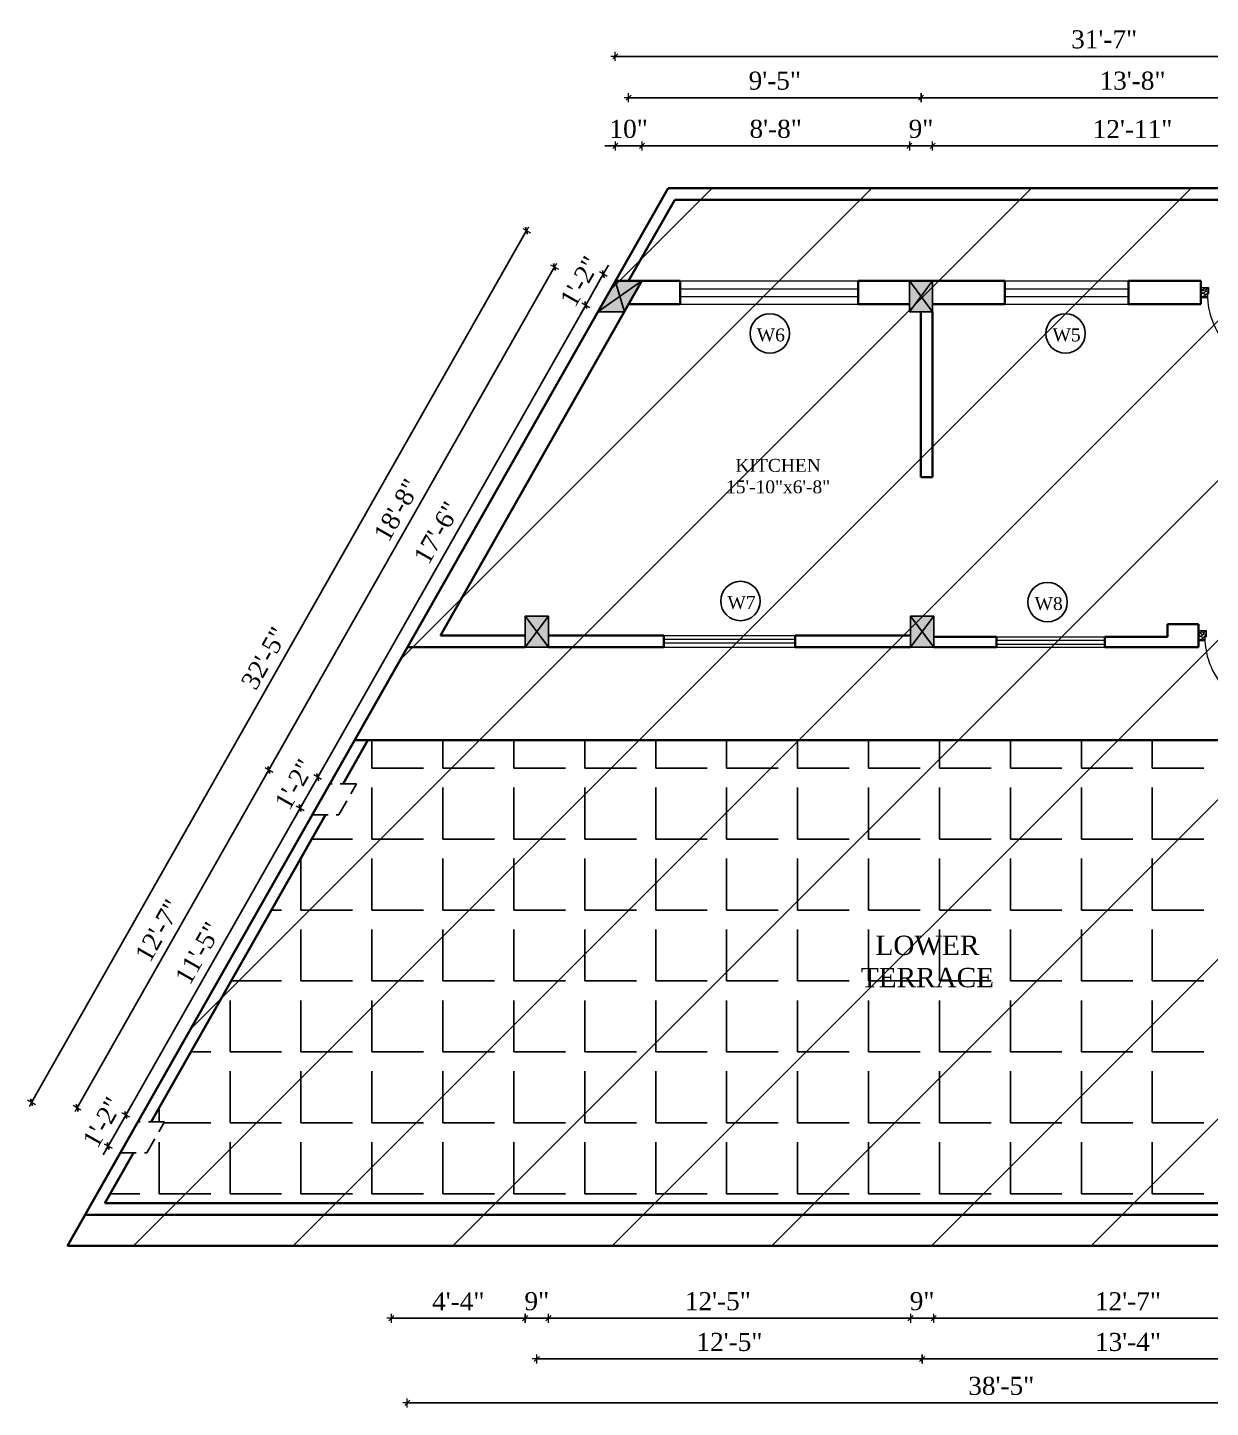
# Model space of a CAD drawing. Header units: inches. Extents: x 4069 to 291496, y -47643 to 12535.
# Drawn here: x 91166 to 91625, y 1727 to 2262 of the extents above; entities that cross this region are included whole.
import ezdxf

# ---------------------------------------------------------------- set-up
doc = ezdxf.new("R2010")
doc.units = ezdxf.units.IN
doc.header["$LTSCALE"] = 5
doc.header["$MEASUREMENT"] = 0
doc.linetypes.add('HIDDEN', pattern=[0.375, 0.25, -0.125])
for name, color, linetype, lineweight in [('A-WALL', 7, 'Continuous', 9), ('Dimension', 7, 'Continuous', 18), ('DOOR', 62, 'Continuous', 0), ('Dw', 2, 'Continuous', 18)]:
    doc.layers.add(name, color=color, linetype=linetype, lineweight=lineweight)
doc.layers.add('dim line', color=7, linetype='Continuous', lineweight=15, true_color=0xfab2b2)
doc.layers.add('TEXT', color=6, linetype='Continuous')
doc.layers.add('WALL', color=7, linetype='Continuous')
doc.styles.add('ordinary', font='times.ttf')
doc.dimstyles.new('Copy of 96', dxfattribs={"dimtxt": 7, "dimasz": 4, "dimexe": 0.5, "dimexo": 0.5, "dimgap": 3, "dimtad": 1, "dimdec": 1, "dimzin": 11, "dimdsep": 46, "dimlunit": 4, "dimtxsty": 'ordinary', "dimblk": 'OBLIQUE', "dimcen": 0.09, "dimse1": 1, "dimse2": 1, "dimclrt": 6, "dimazin": 0, "dimtfac": 1, "dimtdec": 1, "dimtix": 1, "dimtmove": 2, "dimatfit": 3, "dimldrblk": 'leader', "dimfxl": 0.5, "dimfxlon": 1, "dimtolj": 1, "dimtzin": 0, "dimarcsym": 0})

# ---------------------------------------------------------------- blocks, each defined once
blk = doc.blocks.new('c2a')
at = {"color": 1, "ltscale": 5}
for p, q in [((18091.63, 4625.76), (18084.82, 4613.76)), ((18101.98, 4625.76), (18091.63, 4625.76)), ((18095.17, 4613.76), (18101.98, 4625.76)), ((18084.82, 4613.76), (18095.17, 4613.76))]:
    blk.add_line(p, q, dxfattribs=at)
blk = doc.blocks.new('A$C27B36B59')
at = {"layer": 'DOOR'}
for p, q in [((0, 4), (0, 0)), ((2.5, 4), (0, 4)), ((0, 0), (3, 0)), ((2.5, 2.5), (2.5, 4)), ((3, 2.5), (2.5, 2.5)), ((3, 0), (3, 2.5))]:
    blk.add_line(p, q, dxfattribs=at)
for centre, radius, start, end in [((-1.4, -0.54), 4.75, 22.1411, 72.838), ((1.34, 2.09), 1.64, 45.138, 144.8948), ((2.21, 0.3), 2.49, 83.3149, 152.658), ((0.13, 0.37), 2.05, 349.4875, 93.6805), ((1.96, -0.47), 2.01, 58.7447, 166.495), ((-0.06, 0.32), 1.13, 343.542, 86.947), ((2.08, -0.4), 1.17, 38.2816, 160.1519)]:
    blk.add_arc(centre, radius, start, end, dxfattribs=at)
blk = doc.blocks.new('D2')
at = {"layer": 'DOOR'}
for p, q in [((74473.95, 24047.59), (74473.95, 24018.09)), ((74473.95, 24047.59), (74475.45, 24047.59)), ((74475.45, 24047.59), (74475.45, 24018.13))]:
    blk.add_line(p, q, dxfattribs=at)
blk.add_arc((74473.95, 24047.59), 29.5, 180, 272.9146, dxfattribs=at)
at = {"layer": 'DOOR', "xscale": -1, "rotation": 180}
blk.add_blockref('A$C27B36B59', (74441.95, 24050.09), dxfattribs=at)
at = {"layer": 'DOOR', "rotation": 180}
blk.add_blockref('A$C27B36B59', (74477.95, 24050.09), dxfattribs=at)
blk = doc.blocks.new('oblique')
at = {"color": 0, "lineweight": -2}
blk.add_line((0.25, 0.25), (-0.25, -0.25), dxfattribs=at)
at = {"layer": 'dim line', "lineweight": 9}
for p, q in [((-0.4375, 0), (0.4375, 0)), ((0, 0.4375), (0, -0.4375))]:
    blk.add_line(p, q, dxfattribs=at)
blk = doc.blocks.new('*D2153')
at = {"layer": 'A-WALL', "color": 0, "lineweight": -2, "ltscale": 50, "transparency": 16777216}
blk.add_line((91672.59, 1745.92), (91512.98, 1745.92), dxfattribs=at)
at = {"layer": 'Defpoints', "color": 0, "ltscale": 50, "transparency": 16777216}
for p in [(91512.98, 2021.85), (91672.59, 2021.85), (91512.98, 1745.92)]:
    blk.add_point(p, dxfattribs=at)
at = {"layer": 'A-WALL', "color": 0, "lineweight": -2, "ltscale": 50, "transparency": 16777216, "xscale": 4, "yscale": 4, "zscale": 4, "rotation": 180}
blk.add_blockref('oblique', (91512.98, 1745.92), dxfattribs=at)
at = {"layer": 'A-WALL', "color": 0, "lineweight": -2, "ltscale": 50, "transparency": 16777216, "xscale": 4, "yscale": 4, "zscale": 4}
blk.add_blockref('oblique', (91672.59, 1745.92), dxfattribs=at)
at = {"layer": 'A-WALL', "color": 6, "ltscale": 50, "transparency": 16777216, "insert": (91592.78, 1752.48), "char_height": 7, "attachment_point": 5, "style": 'ordinary'}
blk.add_mtext('\\A1;13\'-4"', dxfattribs=at)
blk = doc.blocks.new('_OBLIQUE')
at = {"color": 0, "linetype": 'ByBlock'}
blk.add_line((-0.5, -0.5), (0.5, 0.5), dxfattribs=at)
blk = doc.blocks.new('leader')
at = {"layer": 'Dimension'}
for p, q in [((0, -4.33), (0, 4.33)), ((-4.42, 0), (4.42, 0))]:
    blk.add_line(p, q, dxfattribs=at)
blk = doc.blocks.new('*D2154')
at = {"layer": 'A-WALL', "color": 0, "lineweight": -2, "ltscale": 50, "transparency": 16777216}
blk.add_line((91512.98, 1745.92), (91363.63, 1745.92), dxfattribs=at)
at = {"layer": 'Defpoints', "color": 0, "ltscale": 50, "transparency": 16777216}
for p in [(91363.63, 2021.85), (91512.98, 2021.85), (91363.63, 1745.92)]:
    blk.add_point(p, dxfattribs=at)
at = {"layer": 'A-WALL', "color": 0, "lineweight": -2, "ltscale": 50, "transparency": 16777216, "xscale": 4, "yscale": 4, "zscale": 4, "rotation": 180}
blk.add_blockref('oblique', (91363.63, 1745.92), dxfattribs=at)
at = {"layer": 'A-WALL', "color": 0, "lineweight": -2, "ltscale": 50, "transparency": 16777216, "xscale": 4, "yscale": 4, "zscale": 4}
blk.add_blockref('oblique', (91512.98, 1745.92), dxfattribs=at)
at = {"layer": 'A-WALL', "color": 6, "ltscale": 50, "transparency": 16777216, "insert": (91438.3, 1752.48), "char_height": 7, "attachment_point": 5, "style": 'ordinary'}
blk.add_mtext('\\A1;12\'-5"', dxfattribs=at)
blk = doc.blocks.new('*D2155')
at = {"layer": 'A-WALL', "color": 0, "lineweight": -2, "ltscale": 50, "transparency": 16777216}
blk.add_line((91773.92, 1728.89), (91313.42, 1728.89), dxfattribs=at)
at = {"layer": 'Defpoints', "color": 0, "ltscale": 50, "transparency": 16777216}
for p in [(91313.42, 2021.85), (91773.92, 2021.85), (91313.42, 1728.89)]:
    blk.add_point(p, dxfattribs=at)
at = {"layer": 'A-WALL', "color": 0, "lineweight": -2, "ltscale": 50, "transparency": 16777216, "xscale": 4, "yscale": 4, "zscale": 4, "rotation": 180}
blk.add_blockref('oblique', (91313.42, 1728.89), dxfattribs=at)
at = {"layer": 'A-WALL', "color": 0, "lineweight": -2, "ltscale": 50, "transparency": 16777216, "xscale": 4, "yscale": 4, "zscale": 4}
blk.add_blockref('oblique', (91773.92, 1728.89), dxfattribs=at)
at = {"layer": 'A-WALL', "color": 6, "ltscale": 50, "transparency": 16777216, "insert": (91543.67, 1735.45), "char_height": 7, "attachment_point": 5, "style": 'ordinary'}
blk.add_mtext('\\A1;38\'-5"', dxfattribs=at)
blk = doc.blocks.new('*D2156')
at = {"layer": 'A-WALL', "color": 0, "lineweight": -2, "ltscale": 50, "transparency": 16777216}
for p, q in [((91197.48, 1828.48), (91204.29, 1840.48)), ((91204.29, 1840.48), (91206.27, 1843.96)), ((91197.48, 1828.48), (91195.51, 1825.01))]:
    blk.add_line(p, q, dxfattribs=at)
at = {"layer": 'Defpoints', "color": 0, "ltscale": 50, "transparency": 16777216}
for p in [(91204.29, 1840.48), (91208.94, 1837.85), (91202.13, 1825.85)]:
    blk.add_point(p, dxfattribs=at)
at = {"layer": 'A-WALL', "color": 0, "lineweight": -2, "ltscale": 50, "transparency": 16777216, "xscale": 4, "yscale": 4, "zscale": 4}
for p, rotation in [((91204.29, 1840.48), 240.4114854942634), ((91197.48, 1828.48), 60.41148549426335)]:
    blk.add_blockref('oblique', p, dxfattribs=dict(at, rotation=rotation))
at = {"layer": 'A-WALL', "color": 6, "ltscale": 50, "transparency": 16777216, "insert": (91195.23, 1837.69), "char_height": 7, "attachment_point": 5, "rotation": 60.4115, "style": 'ordinary'}
blk.add_mtext('\\A1;1\'-2"', dxfattribs=at)
blk = doc.blocks.new('*D2157')
at = {"layer": 'A-WALL', "color": 0, "lineweight": -2, "ltscale": 50, "transparency": 16777216}
blk.add_line((91204.29, 1840.48), (91271.86, 1959.48), dxfattribs=at)
at = {"layer": 'Defpoints', "color": 0, "ltscale": 50, "transparency": 16777216}
for p in [(91271.86, 1959.48), (91276.51, 1956.85), (91208.94, 1837.85)]:
    blk.add_point(p, dxfattribs=at)
at = {"layer": 'A-WALL', "color": 0, "lineweight": -2, "ltscale": 50, "transparency": 16777216, "xscale": 4, "yscale": 4, "zscale": 4}
for p, rotation in [((91271.86, 1959.48), 60.4114854945213), ((91204.29, 1840.48), 240.4114854945213)]:
    blk.add_blockref('oblique', p, dxfattribs=dict(at, rotation=rotation))
at = {"layer": 'A-WALL', "color": 6, "ltscale": 50, "transparency": 16777216, "insert": (91232.37, 1903.22), "char_height": 7, "attachment_point": 5, "rotation": 60.4115, "style": 'ordinary'}
blk.add_mtext('\\A1;11\'-5"', dxfattribs=at)
blk = doc.blocks.new('*D2158')
at = {"layer": 'A-WALL', "color": 0, "lineweight": -2, "ltscale": 50, "transparency": 16777216}
for p, q in [((91278.68, 1971.48), (91280.65, 1974.96)), ((91271.86, 1959.48), (91278.68, 1971.48)), ((91271.86, 1959.48), (91269.89, 1956.01))]:
    blk.add_line(p, q, dxfattribs=at)
at = {"layer": 'Defpoints', "color": 0, "ltscale": 50, "transparency": 16777216}
for p in [(91278.68, 1971.48), (91283.32, 1968.85), (91276.51, 1956.85)]:
    blk.add_point(p, dxfattribs=at)
at = {"layer": 'A-WALL', "color": 0, "lineweight": -2, "ltscale": 50, "transparency": 16777216, "xscale": 4, "yscale": 4, "zscale": 4}
for p, rotation in [((91278.68, 1971.48), 240.4114854945213), ((91271.86, 1959.48), 60.41148549452131)]:
    blk.add_blockref('oblique', p, dxfattribs=dict(at, rotation=rotation))
at = {"layer": 'A-WALL', "color": 6, "ltscale": 50, "transparency": 16777216, "insert": (91269.62, 1968.69), "char_height": 7, "attachment_point": 5, "rotation": 60.4115, "style": 'ordinary'}
blk.add_mtext('\\A1;1\'-2"', dxfattribs=at)
blk = doc.blocks.new('*D2159')
at = {"layer": 'A-WALL', "color": 0, "lineweight": -2, "ltscale": 50, "transparency": 16777216}
blk.add_line((91278.68, 1971.48), (91382.59, 2154.48), dxfattribs=at)
at = {"layer": 'Defpoints', "color": 0, "ltscale": 50, "transparency": 16777216}
for p in [(91382.59, 2154.48), (91387.23, 2151.85), (91283.32, 1968.85)]:
    blk.add_point(p, dxfattribs=at)
at = {"layer": 'A-WALL', "color": 0, "lineweight": -2, "ltscale": 50, "transparency": 16777216, "xscale": 4, "yscale": 4, "zscale": 4}
for p, rotation in [((91382.59, 2154.48), 60.4114854945213), ((91278.68, 1971.48), 240.4114854945213)]:
    blk.add_blockref('oblique', p, dxfattribs=dict(at, rotation=rotation))
at = {"layer": 'A-WALL', "color": 6, "ltscale": 50, "transparency": 16777216, "insert": (91324.92, 2066.23), "char_height": 7, "attachment_point": 5, "rotation": 60.4115, "style": 'ordinary'}
blk.add_mtext('\\A1;17\'-6"', dxfattribs=at)
blk = doc.blocks.new('*D2160')
at = {"layer": 'A-WALL', "color": 0, "lineweight": -2, "ltscale": 50, "transparency": 16777216}
for p, q in [((91382.59, 2154.48), (91389.4, 2166.48)), ((91389.4, 2166.48), (91391.38, 2169.96)), ((91382.59, 2154.48), (91380.61, 2151.01))]:
    blk.add_line(p, q, dxfattribs=at)
at = {"layer": 'Defpoints', "color": 0, "ltscale": 50, "transparency": 16777216}
for p in [(91389.4, 2166.48), (91394.05, 2163.85), (91387.23, 2151.85)]:
    blk.add_point(p, dxfattribs=at)
at = {"layer": 'A-WALL', "color": 0, "lineweight": -2, "ltscale": 50, "transparency": 16777216, "xscale": 4, "yscale": 4, "zscale": 4}
for p, rotation in [((91389.4, 2166.48), 240.4114854945213), ((91382.59, 2154.48), 60.41148549452131)]:
    blk.add_blockref('oblique', p, dxfattribs=dict(at, rotation=rotation))
at = {"layer": 'A-WALL', "color": 6, "ltscale": 50, "transparency": 16777216, "insert": (91380.34, 2163.69), "char_height": 7, "attachment_point": 5, "rotation": 60.4115, "style": 'ordinary'}
blk.add_mtext('\\A1;1\'-2"', dxfattribs=at)
blk = doc.blocks.new('*D2161')
at = {"layer": 'A-WALL', "color": 0, "lineweight": -2, "ltscale": 50, "transparency": 16777216}
blk.add_line((91370.51, 2169.28), (91259.78, 1974.28), dxfattribs=at)
at = {"layer": 'Defpoints', "color": 0, "ltscale": 50, "transparency": 16777216}
for p in [(91390.64, 2157.85), (91259.78, 1974.28), (91279.92, 1962.85)]:
    blk.add_point(p, dxfattribs=at)
at = {"layer": 'A-WALL', "color": 0, "lineweight": -2, "ltscale": 50, "transparency": 16777216, "xscale": 4, "yscale": 4, "zscale": 4}
for p, rotation in [((91370.51, 2169.28), 60.41148549426999), ((91259.78, 1974.28), 240.41148549427)]:
    blk.add_blockref('oblique', p, dxfattribs=dict(at, rotation=rotation))
at = {"layer": 'A-WALL', "color": 6, "ltscale": 50, "transparency": 16777216, "insert": (91309.44, 2075.02), "char_height": 7, "attachment_point": 5, "rotation": 60.4115, "style": 'ordinary'}
blk.add_mtext('\\A1;18\'-8"', dxfattribs=at)
blk = doc.blocks.new('*D2162')
at = {"layer": 'A-WALL', "color": 0, "lineweight": -2, "ltscale": 50, "transparency": 16777216}
blk.add_line((91259.78, 1974.28), (91185.4, 1843.28), dxfattribs=at)
at = {"layer": 'Defpoints', "color": 0, "ltscale": 50, "transparency": 16777216}
for p in [(91279.92, 1962.85), (91185.4, 1843.28), (91205.53, 1831.85)]:
    blk.add_point(p, dxfattribs=at)
at = {"layer": 'A-WALL', "color": 0, "lineweight": -2, "ltscale": 50, "transparency": 16777216, "xscale": 4, "yscale": 4, "zscale": 4}
for p, rotation in [((91259.78, 1974.28), 60.41148549452131), ((91185.4, 1843.28), 240.4114854945213)]:
    blk.add_blockref('oblique', p, dxfattribs=dict(at, rotation=rotation))
at = {"layer": 'A-WALL', "color": 6, "ltscale": 50, "transparency": 16777216, "insert": (91216.88, 1912.02), "char_height": 7, "attachment_point": 5, "rotation": 60.4115, "style": 'ordinary'}
blk.add_mtext('\\A1;12\'-7"', dxfattribs=at)
blk = doc.blocks.new('*D2163')
at = {"layer": 'A-WALL', "color": 0, "lineweight": -2, "ltscale": 50, "transparency": 16777216}
blk.add_line((91167.75, 1845.36), (91359.67, 2183.36), dxfattribs=at)
at = {"layer": 'Defpoints', "color": 0, "ltscale": 50, "transparency": 16777216}
for p in [(91359.67, 2183.36), (91394.05, 2163.85), (91202.13, 1825.85)]:
    blk.add_point(p, dxfattribs=at)
at = {"layer": 'A-WALL', "color": 0, "lineweight": -2, "ltscale": 50, "transparency": 16777216, "xscale": 4, "yscale": 4, "zscale": 4}
for p, rotation in [((91359.67, 2183.36), 60.41148549426932), ((91167.75, 1845.36), 240.4114854942693)]:
    blk.add_blockref('oblique', p, dxfattribs=dict(at, rotation=rotation))
at = {"layer": 'A-WALL', "color": 6, "ltscale": 50, "transparency": 16777216, "insert": (91258.01, 2017.6), "char_height": 7, "attachment_point": 5, "rotation": 60.4115, "style": 'ordinary'}
blk.add_mtext('\\A1;32\'-5"', dxfattribs=at)
blk = doc.blocks.new('*D2164')
at = {"layer": 'A-WALL', "color": 0, "lineweight": -2, "ltscale": 50, "transparency": 16777216}
for p, q in [((91394.05, 2216.22), (91390.05, 2216.22)), ((91394.05, 2216.22), (91404.4, 2216.22)), ((91404.4, 2216.22), (91408.4, 2216.22))]:
    blk.add_line(p, q, dxfattribs=at)
at = {"layer": 'Defpoints', "color": 0, "ltscale": 50, "transparency": 16777216}
for p in [(91404.4, 2216.22), (91394.05, 2163.85), (91404.4, 2163.85)]:
    blk.add_point(p, dxfattribs=at)
at = {"layer": 'A-WALL', "color": 0, "lineweight": -2, "ltscale": 50, "transparency": 16777216, "xscale": 4, "yscale": 4, "zscale": 4}
blk.add_blockref('oblique', (91394.05, 2216.22), dxfattribs=at)
at = {"layer": 'A-WALL', "color": 0, "lineweight": -2, "ltscale": 50, "transparency": 16777216, "xscale": 4, "yscale": 4, "zscale": 4, "rotation": 180}
blk.add_blockref('oblique', (91404.4, 2216.22), dxfattribs=at)
at = {"layer": 'A-WALL', "color": 6, "ltscale": 50, "transparency": 16777216, "insert": (91399.22, 2222.78), "char_height": 7, "attachment_point": 5, "style": 'ordinary'}
blk.add_mtext('\\A1;10"', dxfattribs=at)
blk = doc.blocks.new('*D2165')
at = {"layer": 'A-WALL', "color": 0, "lineweight": -2, "ltscale": 50, "transparency": 16777216}
blk.add_line((91404.4, 2216.22), (91508.05, 2216.22), dxfattribs=at)
at = {"layer": 'Defpoints', "color": 0, "ltscale": 50, "transparency": 16777216}
for p in [(91508.05, 2216.22), (91404.4, 2163.85), (91508.05, 2163.85)]:
    blk.add_point(p, dxfattribs=at)
at = {"layer": 'A-WALL', "color": 0, "lineweight": -2, "ltscale": 50, "transparency": 16777216, "xscale": 4, "yscale": 4, "zscale": 4}
for p, rotation in [((91404.4, 2216.22), 180.0000000000261), ((91508.05, 2216.22), 2.605510395054913e-11)]:
    blk.add_blockref('oblique', p, dxfattribs=dict(at, rotation=rotation))
at = {"layer": 'A-WALL', "color": 6, "ltscale": 50, "transparency": 16777216, "insert": (91456.22, 2222.78), "char_height": 7, "attachment_point": 5, "style": 'ordinary'}
blk.add_mtext('\\A1;8\'-8"', dxfattribs=at)
blk = doc.blocks.new('*D2166')
at = {"layer": 'A-WALL', "color": 0, "lineweight": -2, "ltscale": 50, "transparency": 16777216}
for p, q in [((91508.05, 2216.22), (91504.05, 2216.22)), ((91508.05, 2216.22), (91517.05, 2216.22)), ((91517.05, 2216.22), (91521.05, 2216.22))]:
    blk.add_line(p, q, dxfattribs=at)
at = {"layer": 'Defpoints', "color": 0, "ltscale": 50, "transparency": 16777216}
for p in [(91517.05, 2216.22), (91508.05, 2163.85), (91517.05, 2163.85)]:
    blk.add_point(p, dxfattribs=at)
at = {"layer": 'A-WALL', "color": 0, "lineweight": -2, "ltscale": 50, "transparency": 16777216, "xscale": 4, "yscale": 4, "zscale": 4}
for p, rotation in [((91508.05, 2216.22), 2.605915483400167e-11), ((91517.05, 2216.22), 180.0000000000261)]:
    blk.add_blockref('oblique', p, dxfattribs=dict(at, rotation=rotation))
at = {"layer": 'A-WALL', "color": 6, "ltscale": 50, "transparency": 16777216, "insert": (91512.55, 2222.79), "char_height": 7, "attachment_point": 5, "style": 'ordinary'}
blk.add_mtext('\\A1;9"', dxfattribs=at)
blk = doc.blocks.new('*D2167')
at = {"layer": 'A-WALL', "color": 0, "lineweight": -2, "ltscale": 50, "transparency": 16777216}
blk.add_line((91517.05, 2216.22), (91672.05, 2216.22), dxfattribs=at)
at = {"layer": 'Defpoints', "color": 0, "ltscale": 50, "transparency": 16777216}
for p in [(91672.05, 2216.22), (91517.05, 2163.85), (91672.05, 2163.85)]:
    blk.add_point(p, dxfattribs=at)
at = {"layer": 'A-WALL', "color": 0, "lineweight": -2, "ltscale": 50, "transparency": 16777216, "xscale": 4, "yscale": 4, "zscale": 4}
for p, rotation in [((91517.05, 2216.22), 180.0000000000261), ((91672.05, 2216.22), 2.605510395054913e-11)]:
    blk.add_blockref('oblique', p, dxfattribs=dict(at, rotation=rotation))
at = {"layer": 'A-WALL', "color": 6, "ltscale": 50, "transparency": 16777216, "insert": (91594.55, 2222.72), "char_height": 7, "attachment_point": 5, "style": 'ordinary'}
blk.add_mtext('\\A1;12\'-11"', dxfattribs=at)
blk = doc.blocks.new('*D2172')
at = {"layer": 'A-WALL', "color": 0, "lineweight": -2, "ltscale": 50, "transparency": 16777216}
blk.add_line((91676.55, 2234.89), (91512.55, 2234.89), dxfattribs=at)
at = {"layer": 'Defpoints', "color": 0, "ltscale": 50, "transparency": 16777216}
for p in [(91512.55, 2234.89), (91512.55, 2163.85), (91676.55, 2163.85)]:
    blk.add_point(p, dxfattribs=at)
at = {"layer": 'A-WALL', "color": 0, "lineweight": -2, "ltscale": 50, "transparency": 16777216, "xscale": 4, "yscale": 4, "zscale": 4, "rotation": 180}
blk.add_blockref('oblique', (91512.55, 2234.89), dxfattribs=at)
at = {"layer": 'A-WALL', "color": 0, "lineweight": -2, "ltscale": 50, "transparency": 16777216, "xscale": 4, "yscale": 4, "zscale": 4}
blk.add_blockref('oblique', (91676.55, 2234.89), dxfattribs=at)
at = {"layer": 'A-WALL', "color": 6, "ltscale": 50, "transparency": 16777216, "insert": (91594.55, 2241.46), "char_height": 7, "attachment_point": 5, "style": 'ordinary'}
blk.add_mtext('\\A1;13\'-8"', dxfattribs=at)
blk = doc.blocks.new('*D2173')
at = {"layer": 'A-WALL', "color": 0, "lineweight": -2, "ltscale": 50, "transparency": 16777216}
blk.add_line((91512.55, 2234.89), (91399.22, 2234.89), dxfattribs=at)
at = {"layer": 'Defpoints', "color": 0, "ltscale": 50, "transparency": 16777216}
for p in [(91399.22, 2234.89), (91399.22, 2163.85), (91512.55, 2163.85)]:
    blk.add_point(p, dxfattribs=at)
at = {"layer": 'A-WALL', "color": 0, "lineweight": -2, "ltscale": 50, "transparency": 16777216, "xscale": 4, "yscale": 4, "zscale": 4, "rotation": 180}
blk.add_blockref('oblique', (91399.22, 2234.89), dxfattribs=at)
at = {"layer": 'A-WALL', "color": 0, "lineweight": -2, "ltscale": 50, "transparency": 16777216, "xscale": 4, "yscale": 4, "zscale": 4}
blk.add_blockref('oblique', (91512.55, 2234.89), dxfattribs=at)
at = {"layer": 'A-WALL', "color": 6, "ltscale": 50, "transparency": 16777216, "insert": (91455.88, 2241.47), "char_height": 7, "attachment_point": 5, "style": 'ordinary'}
blk.add_mtext('\\A1;9\'-5"', dxfattribs=at)
blk = doc.blocks.new('*D2174')
at = {"layer": 'A-WALL', "color": 0, "lineweight": -2, "ltscale": 50, "transparency": 16777216}
blk.add_line((91394.05, 2250.91), (91773.05, 2250.91), dxfattribs=at)
at = {"layer": 'Defpoints', "color": 0, "ltscale": 50, "transparency": 16777216}
for p in [(91773.05, 2250.91), (91394.05, 2163.85), (91773.05, 2163.85)]:
    blk.add_point(p, dxfattribs=at)
at = {"layer": 'A-WALL', "color": 0, "lineweight": -2, "ltscale": 50, "transparency": 16777216, "xscale": 4, "yscale": 4, "zscale": 4, "rotation": 180}
blk.add_blockref('oblique', (91394.05, 2250.91), dxfattribs=at)
at = {"layer": 'A-WALL', "color": 0, "lineweight": -2, "ltscale": 50, "transparency": 16777216, "xscale": 4, "yscale": 4, "zscale": 4}
blk.add_blockref('oblique', (91773.05, 2250.91), dxfattribs=at)
at = {"layer": 'A-WALL', "color": 6, "ltscale": 50, "transparency": 16777216, "insert": (91583.55, 2257.48), "char_height": 7, "attachment_point": 5, "style": 'ordinary'}
blk.add_mtext('\\A1;31\'-7"', dxfattribs=at)
blk = doc.blocks.new('*D2175')
at = {"layer": 'A-WALL', "color": 0, "lineweight": -2, "ltscale": 50, "transparency": 16777216}
for p, q in [((91359.13, 1761.72), (91355.13, 1761.72)), ((91359.13, 1761.72), (91368.13, 1761.72)), ((91368.13, 1761.72), (91372.13, 1761.72))]:
    blk.add_line(p, q, dxfattribs=at)
at = {"layer": 'Defpoints', "color": 0, "ltscale": 50, "transparency": 16777216}
for p in [(91359.13, 2021.85), (91368.13, 2021.85), (91368.13, 1761.72)]:
    blk.add_point(p, dxfattribs=at)
at = {"layer": 'A-WALL', "color": 0, "lineweight": -2, "ltscale": 50, "transparency": 16777216, "xscale": 4, "yscale": 4, "zscale": 4}
blk.add_blockref('oblique', (91359.13, 1761.72), dxfattribs=at)
at = {"layer": 'A-WALL', "color": 0, "lineweight": -2, "ltscale": 50, "transparency": 16777216, "xscale": 4, "yscale": 4, "zscale": 4, "rotation": 180}
blk.add_blockref('oblique', (91368.13, 1761.72), dxfattribs=at)
at = {"layer": 'A-WALL', "color": 6, "ltscale": 50, "transparency": 16777216, "insert": (91363.63, 1768.29), "char_height": 7, "attachment_point": 5, "style": 'ordinary'}
blk.add_mtext('\\A1;9"', dxfattribs=at)
blk = doc.blocks.new('*D2238')
at = {"layer": 'A-WALL', "color": 0, "lineweight": -2, "ltscale": 50, "transparency": 16777216}
blk.add_line((91359.13, 1761.72), (91508.48, 1761.72), dxfattribs=at)
at = {"layer": 'Defpoints', "color": 0, "ltscale": 50, "transparency": 16777216}
for p in [(91359.13, 2021.85), (91508.48, 2021.85), (91508.48, 1761.72)]:
    blk.add_point(p, dxfattribs=at)
at = {"layer": 'A-WALL', "color": 0, "lineweight": -2, "ltscale": 50, "transparency": 16777216, "xscale": 4, "yscale": 4, "zscale": 4, "rotation": 180}
blk.add_blockref('oblique', (91359.13, 1761.72), dxfattribs=at)
at = {"layer": 'A-WALL', "color": 0, "lineweight": -2, "ltscale": 50, "transparency": 16777216, "xscale": 4, "yscale": 4, "zscale": 4}
blk.add_blockref('oblique', (91508.48, 1761.72), dxfattribs=at)
at = {"layer": 'A-WALL', "color": 6, "ltscale": 50, "transparency": 16777216, "insert": (91433.8, 1768.28), "char_height": 7, "attachment_point": 5, "style": 'ordinary'}
blk.add_mtext('\\A1;12\'-5"', dxfattribs=at)
blk = doc.blocks.new('*D2239')
at = {"layer": 'A-WALL', "color": 0, "lineweight": -2, "ltscale": 50, "transparency": 16777216}
for p, q in [((91508.48, 1761.72), (91504.48, 1761.72)), ((91508.48, 1761.72), (91517.48, 1761.72)), ((91517.48, 1761.72), (91521.48, 1761.72))]:
    blk.add_line(p, q, dxfattribs=at)
at = {"layer": 'Defpoints', "color": 0, "ltscale": 50, "transparency": 16777216}
for p in [(91508.48, 2021.85), (91517.48, 2021.85), (91517.48, 1761.72)]:
    blk.add_point(p, dxfattribs=at)
at = {"layer": 'A-WALL', "color": 0, "lineweight": -2, "ltscale": 50, "transparency": 16777216, "xscale": 4, "yscale": 4, "zscale": 4}
blk.add_blockref('oblique', (91508.48, 1761.72), dxfattribs=at)
at = {"layer": 'A-WALL', "color": 0, "lineweight": -2, "ltscale": 50, "transparency": 16777216, "xscale": 4, "yscale": 4, "zscale": 4, "rotation": 180}
blk.add_blockref('oblique', (91517.48, 1761.72), dxfattribs=at)
at = {"layer": 'A-WALL', "color": 6, "ltscale": 50, "transparency": 16777216, "insert": (91512.98, 1768.29), "char_height": 7, "attachment_point": 5, "style": 'ordinary'}
blk.add_mtext('\\A1;9"', dxfattribs=at)
blk = doc.blocks.new('*D2240')
at = {"layer": 'A-WALL', "color": 0, "lineweight": -2, "ltscale": 50, "transparency": 16777216}
blk.add_line((91517.48, 1761.72), (91668.09, 1761.72), dxfattribs=at)
at = {"layer": 'Defpoints', "color": 0, "ltscale": 50, "transparency": 16777216}
for p in [(91517.48, 2021.85), (91668.09, 2021.85), (91668.09, 1761.72)]:
    blk.add_point(p, dxfattribs=at)
at = {"layer": 'A-WALL', "color": 0, "lineweight": -2, "ltscale": 50, "transparency": 16777216, "xscale": 4, "yscale": 4, "zscale": 4, "rotation": 180}
blk.add_blockref('oblique', (91517.48, 1761.72), dxfattribs=at)
at = {"layer": 'A-WALL', "color": 0, "lineweight": -2, "ltscale": 50, "transparency": 16777216, "xscale": 4, "yscale": 4, "zscale": 4}
blk.add_blockref('oblique', (91668.09, 1761.72), dxfattribs=at)
at = {"layer": 'A-WALL', "color": 6, "ltscale": 50, "transparency": 16777216, "insert": (91592.78, 1768.29), "char_height": 7, "attachment_point": 5, "style": 'ordinary'}
blk.add_mtext('\\A1;12\'-7"', dxfattribs=at)
blk = doc.blocks.new('*D2189')
at = {"layer": 'A-WALL', "color": 0, "lineweight": -2, "ltscale": 50, "transparency": 16777216}
blk.add_line((91359.13, 1761.72), (91307.24, 1761.72), dxfattribs=at)
at = {"layer": 'Defpoints', "color": 0, "ltscale": 50, "transparency": 16777216}
for p in [(91307.24, 2021.78), (91359.13, 2021.85), (91307.24, 1761.72)]:
    blk.add_point(p, dxfattribs=at)
at = {"layer": 'A-WALL', "color": 0, "lineweight": -2, "ltscale": 50, "transparency": 16777216, "xscale": 4, "yscale": 4, "zscale": 4, "rotation": 180}
blk.add_blockref('oblique', (91307.24, 1761.72), dxfattribs=at)
at = {"layer": 'A-WALL', "color": 0, "lineweight": -2, "ltscale": 50, "transparency": 16777216, "xscale": 4, "yscale": 4, "zscale": 4}
blk.add_blockref('oblique', (91359.13, 1761.72), dxfattribs=at)
at = {"layer": 'A-WALL', "color": 6, "ltscale": 50, "transparency": 16777216, "insert": (91333.18, 1768.22), "char_height": 7, "attachment_point": 5, "style": 'ordinary'}
blk.add_mtext('\\A1;4\'-4"', dxfattribs=at)

msp = doc.modelspace()

# ---------------------------------------------------------------- hatches: boundary and pattern name
at = {"layer": 'WALL', "linetype": 'ByBlock', "ltscale": 5, "true_color": 0xf8991e}
h = msp.add_hatch(dxfattribs=at)
h.set_pattern_fill('ANSI31', color=30, scale=350)
h.set_pattern_definition([(45, (83816.94, 5103.35), (-30.93592, 30.93592), [])])
h.paths.add_polyline_path([(91181.68436, 1789.84577), (91414.48807, 2199.84577), (91772.93606, 2199.84577), (91774.5352, 1921.84577), (91823.12566, 1921.84577), (91823.12566, 1831.84577), (91775.12566, 1831.84577), (91775.34708, 1789.84577)])
h = msp.add_hatch(color=30, dxfattribs=at)
h.dxf.hatch_style = 1
h.paths.add_polyline_path([(91395.81472, 2157.84577), (91397.58266, 2151.84577), (91404.39643, 2163.84577)])
h.paths.add_polyline_path([(91395.81472, 2157.84577), (91404.39643, 2163.84577), (91394.04677, 2163.84577)])
h.paths.add_polyline_path([(91394.04677, 2163.84577), (91387.233, 2151.84577), (91395.81472, 2157.84577)])
h.paths.add_polyline_path([(91395.81472, 2157.84577), (91387.233, 2151.84577), (91397.58266, 2151.84577)])
h = msp.add_hatch(color=30, dxfattribs=at)
h.dxf.hatch_style = 1
h.paths.add_polyline_path([(91512.54669, 2157.84577), (91508.04669, 2151.84577), (91517.04669, 2151.84577)])
h.paths.add_polyline_path([(91517.04669, 2151.84577), (91517.04669, 2163.84577), (91512.54669, 2157.84577)])
h.paths.add_polyline_path([(91512.54669, 2157.84577), (91517.04669, 2163.84577), (91508.04669, 2163.84577)])
h.paths.add_polyline_path([(91508.04669, 2163.84577), (91508.04669, 2151.84577), (91512.54669, 2157.84577)])
h = msp.add_hatch(color=30, dxfattribs=at)
h.dxf.hatch_style = 1
h.paths.add_polyline_path([(91363.62557, 2027.84577), (91359.12557, 2021.84577), (91368.12557, 2021.84577)])
h.paths.add_polyline_path([(91368.12557, 2021.84577), (91368.12557, 2033.84577), (91363.62557, 2027.84577)])
h.paths.add_polyline_path([(91363.62557, 2027.84577), (91368.12557, 2033.84577), (91359.12557, 2033.84577)])
h.paths.add_polyline_path([(91359.12557, 2033.84577), (91359.12557, 2021.84577), (91363.62557, 2027.84577)])
h = msp.add_hatch(color=30, dxfattribs=at)
h.dxf.hatch_style = 1
h.paths.add_polyline_path([(91512.97692, 2027.84577), (91508.47692, 2021.84577), (91517.47692, 2021.84577)])
h.paths.add_polyline_path([(91517.47692, 2021.84577), (91517.47692, 2033.84577), (91512.97692, 2027.84577)])
h.paths.add_polyline_path([(91512.97692, 2027.84577), (91517.47692, 2033.84577), (91508.47692, 2033.84577)])
h.paths.add_polyline_path([(91508.47692, 2033.84577), (91508.47692, 2021.84577), (91512.97692, 2027.84577)])
h = msp.add_hatch(dxfattribs=at)
h.set_pattern_fill('ANGLE', color=30, scale=100)
h.set_pattern_definition([(0, (78429.684, 2909.937), (0, 27.5), [20, -7.5]), (90, (78429.684, 2909.937), (-27.5, 2e-15), [20, -7.5])])
h.paths.add_polyline_path([(91770.74551, 1806.34577), (91770.62557, 1825.84577), (91766.12549, 1825.84577), (91766.05168, 1837.84577), (91770.55177, 1837.84577), (91769.81985, 1956.84577), (91765.31976, 1956.84577), (91765.24596, 1968.84577), (91769.74604, 1968.84577), (91769.64148, 1985.84577), (91298.15072, 1985.84577), (91288.49788, 1968.84577), (91293.67271, 1968.84577), (91286.85894, 1956.84577), (91281.68411, 1956.84577), (91214.11425, 1837.84577), (91219.28908, 1837.84577), (91212.47532, 1825.84577), (91207.30049, 1825.84577), (91196.22811, 1806.34577)])
h.paths.add_polyline_path([(91488.20094, 1911.96441), (91541.81215, 1911.96405), (91541.81199, 1888.04642), (91488.20078, 1888.04678)], flags=24)

# ---------------------------------------------------------------- linework, layer by layer
at = {"color": 1, "ltscale": 5}
for p, q in [((91387.233, 2151.84577), (91404.39643, 2163.84577)), ((91394.04677, 2163.84577), (91397.58266, 2151.84577)), ((91508.04669, 2151.84577), (91517.04669, 2163.84577)), ((91517.04669, 2151.84577), (91508.04669, 2163.84577)), ((91359.12557, 2021.84577), (91368.12557, 2033.84577)), ((91368.12557, 2021.84577), (91359.12557, 2033.84577)), ((91508.47692, 2021.84577), (91517.47692, 2033.84577)), ((91517.47692, 2021.84577), (91508.47692, 2033.84577))]:
    msp.add_line(p, q, dxfattribs=at)
at = {"layer": 'A-WALL', "lineweight": 30}
for p, q in [((91181.68436, 1789.84577), (91414.48807, 2199.84577)), ((91707.44981, 2199.84577), (91414.48807, 2199.84577)), ((91399.2216, 2163.84577), (91417.10774, 2195.34577)), ((91672.04669, 2195.34577), (91417.10774, 2195.34577)), ((91326.32201, 2026.34577), (91404.39643, 2163.84577)), ((91419.16639, 2163.84577), (91394.04677, 2163.84577)), ((91419.16639, 2154.84577), (91419.16639, 2163.84577)), ((91545.04669, 2163.84577), (91488.16639, 2163.84577)), ((91488.16639, 2154.84577), (91488.16639, 2163.84577)), ((91545.04669, 2154.84577), (91545.04669, 2163.84577)), ((91621.04669, 2163.84577), (91593.04669, 2163.84577)), ((91593.04669, 2154.84577), (91593.04669, 2163.84577)), ((91621.04669, 2154.84577), (91621.04669, 2163.84577)), ((91419.16639, 2154.84577), (91399.2861, 2154.84577)), ((91508.04669, 2154.84577), (91488.16639, 2154.84577)), ((91512.54669, 2151.84577), (91512.54669, 2087.84577)), ((91545.04669, 2154.84577), (91517.04669, 2154.84577)), ((91517.04669, 2151.84577), (91517.04669, 2087.84577)), ((91621.04669, 2154.84577), (91593.04669, 2154.84577)), ((91517.04669, 2087.84577), (91512.54669, 2087.84577)), ((91608.09041, 2030.84577), (91620.09041, 2030.84577)), ((91608.09041, 2030.84577), (91608.09041, 2025.84577)), ((91620.09041, 2030.84577), (91620.09041, 2021.84577)), ((91359.12557, 2026.34577), (91326.32201, 2026.34577)), ((91368.12557, 2026.34577), (91412.80124, 2026.34577)), ((91412.80124, 2021.84577), (91412.80124, 2026.34577)), ((91463.80124, 2026.34577), (91508.47692, 2026.34577)), ((91463.80124, 2021.84577), (91463.80124, 2026.34577)), ((91517.47692, 2025.84577), (91541.78366, 2025.84577)), ((91541.78366, 2025.84577), (91541.78366, 2021.84577)), ((91583.78366, 2025.84577), (91608.09041, 2025.84577)), ((91583.78366, 2025.84577), (91583.78366, 2021.84577)), ((91359.12557, 2021.84577), (91313.41719, 2021.84577)), ((91368.12557, 2021.84577), (91412.80124, 2021.84577)), ((91463.80124, 2021.84577), (91508.47692, 2021.84577)), ((91517.47692, 2021.84577), (91541.78366, 2021.84577)), ((91583.78366, 2021.84577), (91620.09041, 2021.84577)), ((91288.49788, 1968.84577), (91298.15072, 1985.84577)), ((91774.14157, 1985.84577), (91292.97589, 1985.84577)), ((91214.11425, 1837.84577), (91281.68411, 1956.84577)), ((91196.22811, 1806.34577), (91207.30049, 1825.84577)), ((91196.22811, 1806.34577), (91770.74551, 1806.34577)), ((91188.49812, 1801.84577), (91775.27327, 1801.84577)), ((91181.68436, 1789.84577), (91775.34708, 1789.84577))]:
    msp.add_line(p, q, dxfattribs=at)
at = {"layer": 'Dw', "color": 3}
for p, q in [((91419.16639, 2163.84577), (91488.16639, 2163.84577)), ((91545.04669, 2163.84577), (91593.04669, 2163.84577)), ((91419.16639, 2160.84577), (91488.16639, 2160.84577)), ((91419.16639, 2157.84577), (91488.16639, 2157.84577)), ((91545.04669, 2160.84577), (91593.04669, 2160.84577)), ((91545.04669, 2157.84577), (91593.04669, 2157.84577)), ((91419.16639, 2154.84577), (91488.16639, 2154.84577)), ((91545.04669, 2154.84577), (91593.04669, 2154.84577)), ((91412.80124, 2026.34577), (91463.80124, 2026.34577)), ((91412.80124, 2024.99597), (91463.80124, 2024.99597)), ((91412.80124, 2023.49597), (91463.80124, 2023.49597)), ((91541.78366, 2025.84577), (91583.78366, 2025.84577)), ((91541.78366, 2024.57985), (91583.78366, 2024.57985)), ((91541.78366, 2023.07985), (91583.78366, 2023.07985)), ((91412.80124, 2021.84577), (91463.80124, 2021.84577)), ((91541.78366, 2021.84577), (91583.78366, 2021.84577))]:
    msp.add_line(p, q, dxfattribs=at)
at = {"layer": 'TEXT'}
for centre in [(91453.91613, 2143.49699), (91568.56648, 2143.49699), (91442.55175, 2039.76805), (91561.60823, 2039.34625)]:
    msp.add_circle(centre, 7.64038, dxfattribs=at)
at = {"layer": 'WALL', "color": 2, "linetype": 'ByBlock', "ltscale": 5}
for points in [[(91387.233, 2151.84577), (91397.58266, 2151.84577), (91404.39643, 2163.84577), (91394.04677, 2163.84577)], [(91508.04669, 2151.84577), (91517.04669, 2151.84577), (91517.04669, 2163.84577), (91508.04669, 2163.84577)], [(91359.12557, 2021.84577), (91368.12557, 2021.84577), (91368.12557, 2033.84577), (91359.12557, 2033.84577)], [(91508.47692, 2021.84577), (91517.47692, 2021.84577), (91517.47692, 2033.84577), (91508.47692, 2033.84577)]]:
    msp.add_lwpolyline(points, close=True, dxfattribs=at)
at = {"layer": 'WALL', "color": 2, "linetype": 'HIDDEN', "ltscale": 5}
for points in [[(91276.50928, 1956.84577), (91286.85894, 1956.84577), (91293.67271, 1968.84577), (91283.32305, 1968.84577)], [(91202.12566, 1825.84577), (91212.47532, 1825.84577), (91219.28908, 1837.84577), (91208.93942, 1837.84577)]]:
    msp.add_lwpolyline(points, close=True, dxfattribs=at)

# ---------------------------------------------------------------- block references
at = {"layer": 'WALL', "color": 2, "linetype": 'ByBlock', "ltscale": 5}
msp.add_blockref('c2a', (73302.41379, -2461.91341), dxfattribs=at)
at = {"layer": 'WALL', "color": 2, "linetype": 'ByBlock'}
for p in [(17179.09546, -21888.74215), (17178.13919, -22021.74215)]:
    msp.add_blockref('D2', p, dxfattribs=at)

# ---------------------------------------------------------------- texts
at = {"layer": 'TEXT', "style": 'ordinary'}
for s, p in [('W6', (91448.88313, 2140.43287)), ('W5', (91563.53349, 2140.43287)), ('W7', (91437.51875, 2036.70394)), ('W8', (91556.57524, 2036.28213))]:
    msp.add_text(s, height=5, rotation=0.0003881, dxfattribs=at).set_placement(p)
at = {"layer": 'TEXT', "attachment_point": 8, "rotation": 359.9996119, "style": 'ordinary'}
for s, insert, char_height in [('KITCHEN\\P15\'-10"x6\'-8"', (91457.16287, 2081.45047), 5), ('LOWER\\PTERRACE', (91515.04673, 1889.92177), 7.5)]:
    msp.add_mtext_dynamic_manual_height_columns(s, width=101.5687276, gutter_width=1720.71691, heights=[0], dxfattribs=dict(at, insert=insert, char_height=char_height))

# ---------------------------------------------------------------- dimensions: what is measured, and where the dimension line sits
at = {"layer": 'A-WALL', "ltscale": 50}
for base, p1, p2, picture, middle in [((91773.04677, 2250.91159), (91394.04677, 2163.84577), (91773.04677, 2163.84577), '*D2174', (91583.54677, 2257.48225)), ((91399.2216, 2234.89454), (91512.54669, 2163.84577), (91399.2216, 2163.84577), '*D2173', (91455.88414, 2241.46519)), ((91512.54669, 2234.89454), (91676.54669, 2163.84577), (91512.54669, 2163.84577), '*D2172', (91594.54669, 2241.4551)), ((91307.23913, 1761.71892), (91359.12557, 2021.84577), (91307.23913, 2021.78403), '*D2189', (91333.18235, 1768.21892)), ((91313.41719, 1728.89304), (91773.92015, 2021.84577), (91313.41719, 2021.84577), '*D2155', (91543.66867, 1735.45361)), ((91368.12557, 1761.71892), (91359.12557, 2021.84577), (91368.12557, 2021.84577), '*D2175', (91363.62557, 1768.28957)), ((91508.47692, 1761.71892), (91359.12557, 2021.84577), (91508.47692, 2021.84577), '*D2238', (91433.80124, 1768.27948)), ((91363.62557, 1745.91825), (91512.97692, 2021.84577), (91363.62557, 2021.84577), '*D2154', (91438.30124, 1752.47881)), ((91517.47692, 1761.71892), (91508.47692, 2021.84577), (91517.47692, 2021.84577), '*D2239', (91512.97692, 1768.28957)), ((91512.97692, 1745.91825), (91672.59041, 2021.84577), (91512.97692, 2021.84577), '*D2153', (91592.78366, 1752.47881)), ((91668.09041, 1761.71892), (91517.47692, 2021.84577), (91668.09041, 2021.84577), '*D2240', (91592.78366, 1768.28957))]:
    dim = msp.add_linear_dim(base=base, p1=p1, p2=p2, dimstyle='Copy of 96', override={"dimdec": 0, "dimblk": 'oblique', "dimtdec": 0, "dimarcsym": 1}, dxfattribs=at)
    dim.commit()
    dim.dimension.update_dxf_attribs({"geometry": picture, "text_midpoint": middle})
for p1, p2, distance, picture, middle in [((91394.04677, 2163.84577), (91404.39643, 2163.84577), 52.37244, '*D2164', (91399.2216, 2222.77877)), ((91202.12566, 1825.84577), (91394.04677, 2163.84577), 39.52759, '*D2163', (91258.00823, 2017.6026)), ((91390.63989, 2157.84577), (91279.91617, 1962.84577), -23.15088, '*D2161', (91309.44114, 2075.01631)), ((91202.12566, 1825.84577), (91208.93942, 1837.84577), 5.34192, '*D2156', (91195.23488, 1837.69292))]:
    dim = msp.add_aligned_dim(p1=p1, p2=p2, distance=distance, dimstyle='Copy of 96', override={"dimdec": 0, "dimblk": 'oblique', "dimtdec": 0, "dimarcsym": 1}, dxfattribs=at)
    dim.commit()
    dim.dimension.update_dxf_attribs({"geometry": picture, "text_midpoint": middle})
for base, p1, p2, angle, picture, middle in [((91508.04669, 2216.21821), (91404.39643, 2163.84577), (91508.04669, 2163.84577), 180, '*D2165', (91456.22156, 2222.77877)), ((91517.04669, 2216.21821), (91508.04669, 2163.84577), (91517.04669, 2163.84577), 180, '*D2166', (91512.54669, 2222.78886)), ((91672.04669, 2216.21821), (91517.04669, 2163.84577), (91672.04669, 2163.84577), 180, '*D2167', (91594.54669, 2222.71821)), ((91389.40147, 2166.48343), (91387.233, 2151.84577), (91394.04677, 2163.84577), 240.4114855, '*D2160', (91380.34222, 2163.69292)), ((91382.5877, 2154.48343), (91283.32305, 1968.84577), (91387.233, 2151.84577), 240.4114855, '*D2159', (91324.91892, 2066.22781)), ((91278.67775, 1971.48343), (91276.50928, 1956.84577), (91283.32305, 1968.84577), 240.4114855, '*D2158', (91269.6185, 1968.69292)), ((91185.40068, 1843.27692), (91279.91617, 1962.84577), (91205.53254, 1831.84577), 60.4114855, '*D2162', (91216.87869, 1912.0213)), ((91271.86398, 1959.48343), (91208.93942, 1837.84577), (91276.50928, 1956.84577), 240.4114855, '*D2157', (91232.37403, 1903.22283))]:
    dim = msp.add_linear_dim(base=base, p1=p1, p2=p2, angle=angle, dimstyle='Copy of 96', override={"dimdec": 0, "dimblk": 'oblique', "dimtdec": 0, "dimarcsym": 1}, dxfattribs=at)
    dim.commit()
    dim.dimension.update_dxf_attribs({"geometry": picture, "text_midpoint": middle})

doc.saveas('drawing.dxf')
